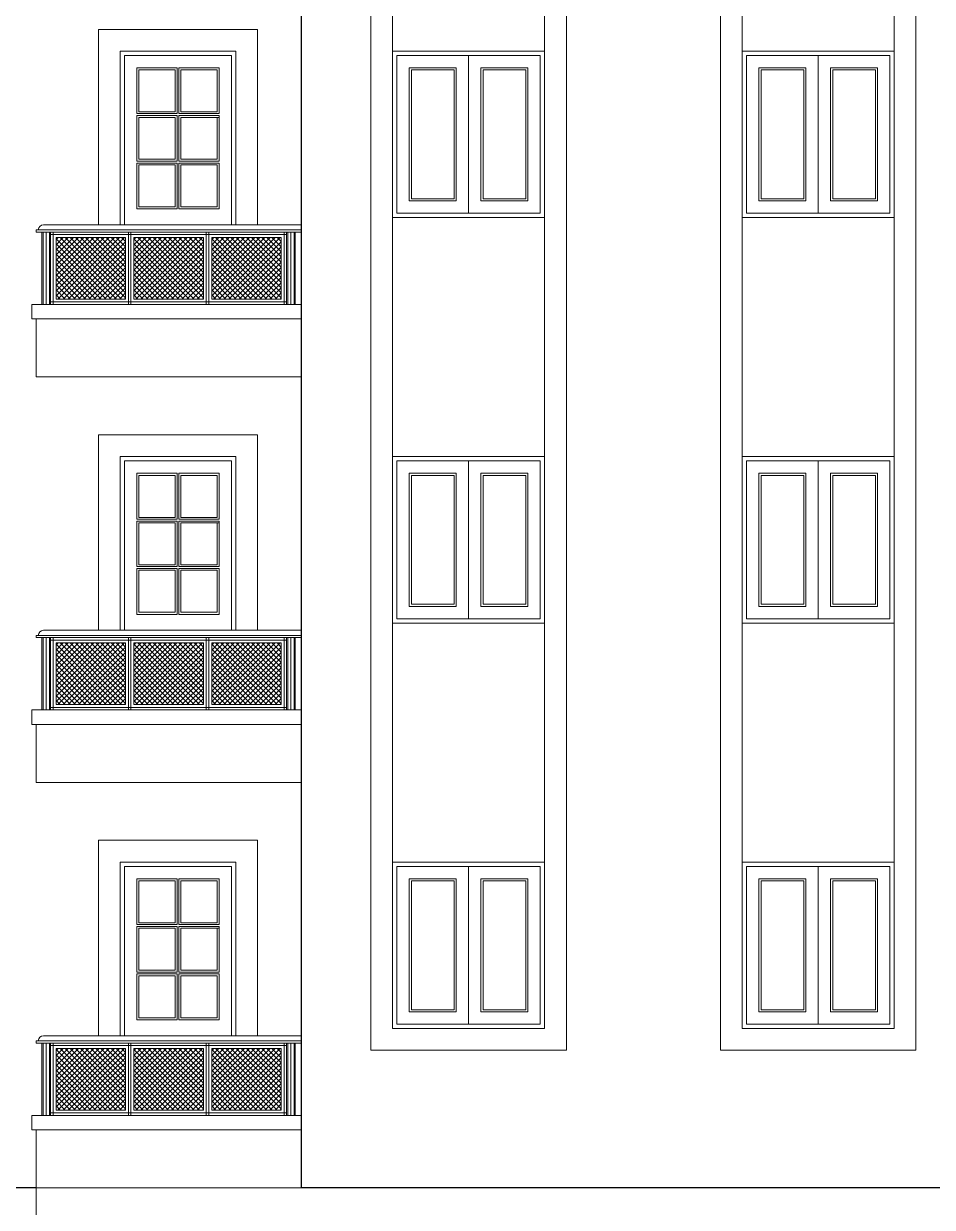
# Model space of a CAD drawing. Header units: millimetres. Extents: x 1578 to 2210, y 899 to 1032.
# Drawn here: x 1918.79 to 1925.07, y 935.17 to 943.35 of the extents above; entities that cross this region are included whole.
import ezdxf

# ---------------------------------------------------------------- set-up
doc = ezdxf.new("R2010")
doc.units = ezdxf.units.MM
for name, color, linetype, lineweight in [('CARPINTERIA', 7, 'Continuous', 18), ('ESTRUCTURA', 3, 'Continuous', 30), ('MUROS', 1, 'Continuous', 30), ('PISOS', 9, 'Continuous', 9), ('SANITARIOS', 7, 'Continuous', 20), ('TRAMAS', 7, 'Continuous', 15), ('UMBRALES', 7, 'Continuous', 18)]:
    doc.layers.add(name, color=color, linetype=linetype, lineweight=lineweight)

msp = doc.modelspace()

# ---------------------------------------------------------------- hatches: boundary and pattern name
at = {"layer": 'PISOS', "ltscale": 0.1}
h = msp.add_hatch(dxfattribs=at)
h.set_pattern_fill('ANSI37', color=256, scale=0.2, style=0)
h.set_pattern_definition([(135, (1901.3572, 865.508667), (0.0176776695, 0.0176776695), []), (45, (1901.3572, 865.508667), (0.0176776695, -0.0176776695), [])])
h.paths.add_polyline_path([(1919.4941, 941.8696), (1919.0141, 941.8696), (1919.0141, 941.4446), (1919.4941, 941.4446)])
h = msp.add_hatch(dxfattribs=at)
h.set_pattern_fill('ANSI37', color=256, scale=0.2, style=0)
h.set_pattern_definition([(135, (1901.8947, 865.508667), (0.0176776695, 0.0176776695), []), (45, (1901.8947, 865.508667), (0.0176776695, -0.0176776695), [])])
h.paths.add_polyline_path([(1920.0316, 941.8696), (1919.5516, 941.8696), (1919.5516, 941.4446), (1920.0316, 941.4446)])
h = msp.add_hatch(dxfattribs=at)
h.set_pattern_fill('ANSI37', color=256, scale=0.2, style=0)
h.set_pattern_definition([(135, (1902.4322, 865.508667), (0.0176776695, 0.0176776695), []), (45, (1902.4322, 865.508667), (0.0176776695, -0.0176776695), [])])
h.paths.add_polyline_path([(1920.5691, 941.8696), (1920.0891, 941.8696), (1920.0891, 941.4446), (1920.5691, 941.4446)])
h = msp.add_hatch(dxfattribs=at)
h.set_pattern_fill('ANSI37', color=256, scale=0.2, style=0)
h.set_pattern_definition([(135, (1901.3572, 862.708667), (0.0176776695, 0.0176776695), []), (45, (1901.3572, 862.708667), (0.0176776695, -0.0176776695), [])])
h.paths.add_polyline_path([(1919.4941, 939.0696), (1919.0141, 939.0696), (1919.0141, 938.6446), (1919.4941, 938.6446)])
h = msp.add_hatch(dxfattribs=at)
h.set_pattern_fill('ANSI37', color=256, scale=0.2, style=0)
h.set_pattern_definition([(135, (1901.8947, 862.708667), (0.0176776695, 0.0176776695), []), (45, (1901.8947, 862.708667), (0.0176776695, -0.0176776695), [])])
h.paths.add_polyline_path([(1920.0316, 939.0696), (1919.5516, 939.0696), (1919.5516, 938.6446), (1920.0316, 938.6446)])
h = msp.add_hatch(dxfattribs=at)
h.set_pattern_fill('ANSI37', color=256, scale=0.2, style=0)
h.set_pattern_definition([(135, (1902.4322, 862.708667), (0.0176776695, 0.0176776695), []), (45, (1902.4322, 862.708667), (0.0176776695, -0.0176776695), [])])
h.paths.add_polyline_path([(1920.5691, 939.0696), (1920.0891, 939.0696), (1920.0891, 938.6446), (1920.5691, 938.6446)])
h = msp.add_hatch(dxfattribs=at)
h.set_pattern_fill('ANSI37', color=256, scale=0.2, style=0)
h.set_pattern_definition([(135, (1901.3572, 859.908667), (0.0176776695, 0.0176776695), []), (45, (1901.3572, 859.908667), (0.0176776695, -0.0176776695), [])])
h.paths.add_polyline_path([(1919.4941, 936.2696), (1919.0141, 936.2696), (1919.0141, 935.8446), (1919.4941, 935.8446)])
h = msp.add_hatch(dxfattribs=at)
h.set_pattern_fill('ANSI37', color=256, scale=0.2, style=0)
h.set_pattern_definition([(135, (1901.8947, 859.908667), (0.0176776695, 0.0176776695), []), (45, (1901.8947, 859.908667), (0.0176776695, -0.0176776695), [])])
h.paths.add_polyline_path([(1920.0316, 936.2696), (1919.5516, 936.2696), (1919.5516, 935.8446), (1920.0316, 935.8446)])
h = msp.add_hatch(dxfattribs=at)
h.set_pattern_fill('ANSI37', color=256, scale=0.2, style=0)
h.set_pattern_definition([(135, (1902.4322, 859.908667), (0.0176776695, 0.0176776695), []), (45, (1902.4322, 859.908667), (0.0176776695, -0.0176776695), [])])
h.paths.add_polyline_path([(1920.5691, 936.2696), (1920.0891, 936.2696), (1920.0891, 935.8446), (1920.5691, 935.8446)])

# ---------------------------------------------------------------- linework, layer by layer
at = {"layer": 'CARPINTERIA', "ltscale": 0.1}
for p, q in [((1920.2266, 943.1271), (1919.4866, 943.1271)), ((1919.4866, 943.1271), (1919.4866, 941.9571)), ((1920.2266, 943.1271), (1920.2266, 941.9571)), ((1921.3691, 943.1271), (1921.3691, 942.0371)), ((1922.3591, 943.1271), (1921.3691, 943.1271)), ((1922.3591, 943.1271), (1922.3591, 942.0371)), ((1923.7841, 943.1271), (1923.7841, 942.0371)), ((1924.7741, 943.1271), (1923.7841, 943.1271)), ((1924.7741, 943.1271), (1924.7741, 942.0371)), ((1919.8378, 943.0271), (1919.5866, 943.0271)), ((1919.5866, 943.0271), (1919.5866, 942.7371)), ((1919.8378, 943.0271), (1919.8378, 942.7371)), ((1920.1266, 943.0271), (1919.8753, 943.0271)), ((1919.8753, 943.0271), (1919.8753, 942.7371)), ((1920.1266, 943.0271), (1920.1266, 942.7371)), ((1921.4691, 943.0271), (1921.4691, 942.1371)), ((1921.7641, 943.0271), (1921.4691, 943.0271)), ((1921.7641, 943.0271), (1921.7641, 942.1371)), ((1921.9641, 943.0271), (1921.9641, 942.1371)), ((1922.2591, 943.0271), (1921.9641, 943.0271)), ((1922.2591, 943.0271), (1922.2591, 942.1371)), ((1923.8841, 943.0271), (1923.8841, 942.1371)), ((1924.1791, 943.0271), (1923.8841, 943.0271)), ((1924.1791, 943.0271), (1924.1791, 942.1371)), ((1924.3791, 943.0271), (1924.3791, 942.1371)), ((1924.6741, 943.0271), (1924.3791, 943.0271)), ((1924.6741, 943.0271), (1924.6741, 942.1371)), ((1919.8378, 942.7371), (1919.5866, 942.7371)), ((1919.8378, 942.6996), (1919.5866, 942.6996)), ((1919.5866, 942.6996), (1919.5866, 942.4096)), ((1919.8378, 942.6996), (1919.8378, 942.4096)), ((1920.1266, 942.7371), (1919.8753, 942.7371)), ((1919.8753, 942.6996), (1919.8753, 942.4096)), ((1920.1416, 942.6996), (1919.8753, 942.6996)), ((1920.1266, 942.6996), (1920.1266, 942.4096)), ((1919.8378, 942.4096), (1919.5866, 942.4096)), ((1919.8378, 942.3721), (1919.5866, 942.3721)), ((1919.5866, 942.3721), (1919.5866, 942.0821)), ((1919.8378, 942.3721), (1919.8378, 942.0821)), ((1920.1266, 942.4096), (1919.8753, 942.4096)), ((1919.8753, 942.3721), (1919.8753, 942.0821)), ((1920.1266, 942.3721), (1919.8753, 942.3721)), ((1920.1266, 942.3721), (1920.1266, 942.0821)), ((1921.7641, 942.1371), (1921.4691, 942.1371)), ((1922.2591, 942.1371), (1921.9641, 942.1371)), ((1924.1791, 942.1371), (1923.8841, 942.1371)), ((1924.6741, 942.1371), (1924.3791, 942.1371)), ((1919.8378, 942.0821), (1919.5866, 942.0821)), ((1920.1266, 942.0821), (1919.8753, 942.0821)), ((1922.3591, 942.0371), (1921.3691, 942.0371)), ((1924.7741, 942.0371), (1923.7841, 942.0371)), ((1920.2266, 940.3271), (1919.4866, 940.3271)), ((1919.4866, 940.3271), (1919.4866, 939.1571)), ((1920.2266, 940.3271), (1920.2266, 939.1571)), ((1921.3691, 940.3271), (1921.3691, 939.2371)), ((1922.3591, 940.3271), (1921.3691, 940.3271)), ((1922.3591, 940.3271), (1922.3591, 939.2371)), ((1923.7841, 940.3271), (1923.7841, 939.2371)), ((1924.7741, 940.3271), (1923.7841, 940.3271)), ((1924.7741, 940.3271), (1924.7741, 939.2371)), ((1919.8378, 940.2271), (1919.5866, 940.2271)), ((1919.5866, 940.2271), (1919.5866, 939.9371)), ((1919.8378, 940.2271), (1919.8378, 939.9371)), ((1920.1266, 940.2271), (1919.8753, 940.2271)), ((1919.8753, 940.2271), (1919.8753, 939.9371)), ((1920.1266, 940.2271), (1920.1266, 939.9371)), ((1921.4691, 940.2271), (1921.4691, 939.3371)), ((1921.7641, 940.2271), (1921.4691, 940.2271)), ((1921.7641, 940.2271), (1921.7641, 939.3371)), ((1922.2591, 940.2271), (1921.9641, 940.2271)), ((1921.9641, 940.2271), (1921.9641, 939.3371)), ((1922.2591, 940.2271), (1922.2591, 939.3371)), ((1923.8841, 940.2271), (1923.8841, 939.3371)), ((1924.1791, 940.2271), (1923.8841, 940.2271)), ((1924.1791, 940.2271), (1924.1791, 939.3371)), ((1924.3791, 940.2271), (1924.3791, 939.3371)), ((1924.6741, 940.2271), (1924.3791, 940.2271)), ((1924.6741, 940.2271), (1924.6741, 939.3371)), ((1919.8378, 939.9371), (1919.5866, 939.9371)), ((1920.1266, 939.9371), (1919.8753, 939.9371)), ((1919.8378, 939.8996), (1919.5866, 939.8996)), ((1919.5866, 939.8996), (1919.5866, 939.6096)), ((1919.8378, 939.8996), (1919.8378, 939.6096)), ((1919.8753, 939.8996), (1919.8753, 939.6096)), ((1920.1416, 939.8996), (1919.8753, 939.8996)), ((1920.1266, 939.8996), (1920.1266, 939.6096)), ((1919.8378, 939.6096), (1919.5866, 939.6096)), ((1920.1266, 939.6096), (1919.8753, 939.6096)), ((1919.8378, 939.5721), (1919.5866, 939.5721)), ((1919.5866, 939.5721), (1919.5866, 939.2821)), ((1919.8378, 939.5721), (1919.8378, 939.2821)), ((1919.8753, 939.5721), (1919.8753, 939.2821)), ((1920.1266, 939.5721), (1919.8753, 939.5721)), ((1920.1266, 939.5721), (1920.1266, 939.2821)), ((1921.7641, 939.3371), (1921.4691, 939.3371)), ((1922.2591, 939.3371), (1921.9641, 939.3371)), ((1924.1791, 939.3371), (1923.8841, 939.3371)), ((1924.6741, 939.3371), (1924.3791, 939.3371)), ((1919.8378, 939.2821), (1919.5866, 939.2821)), ((1920.1266, 939.2821), (1919.8753, 939.2821)), ((1922.3591, 939.2371), (1921.3691, 939.2371)), ((1924.7741, 939.2371), (1923.7841, 939.2371)), ((1920.2266, 937.5271), (1919.4866, 937.5271)), ((1919.4866, 937.5271), (1919.4866, 936.3571)), ((1920.2266, 937.5271), (1920.2266, 936.3571)), ((1922.3591, 937.5271), (1921.3691, 937.5271)), ((1921.3691, 937.5271), (1921.3691, 936.4371)), ((1922.3591, 937.5271), (1922.3591, 936.4371)), ((1924.7741, 937.5271), (1923.7841, 937.5271)), ((1923.7841, 937.5271), (1923.7841, 936.4371)), ((1924.7741, 937.5271), (1924.7741, 936.4371)), ((1919.8378, 937.4271), (1919.5866, 937.4271)), ((1919.5866, 937.4271), (1919.5866, 937.1371)), ((1919.8378, 937.4271), (1919.8378, 937.1371)), ((1920.1266, 937.4271), (1919.8753, 937.4271)), ((1919.8753, 937.4271), (1919.8753, 937.1371)), ((1920.1266, 937.4271), (1920.1266, 937.1371)), ((1921.7641, 937.4271), (1921.4691, 937.4271)), ((1921.4691, 937.4271), (1921.4691, 936.5371)), ((1921.7641, 937.4271), (1921.7641, 936.5371)), ((1922.2591, 937.4271), (1921.9641, 937.4271)), ((1921.9641, 937.4271), (1921.9641, 936.5371)), ((1922.2591, 937.4271), (1922.2591, 936.5371)), ((1924.1791, 937.4271), (1923.8841, 937.4271)), ((1923.8841, 937.4271), (1923.8841, 936.5371)), ((1924.1791, 937.4271), (1924.1791, 936.5371)), ((1924.6741, 937.4271), (1924.3791, 937.4271)), ((1924.3791, 937.4271), (1924.3791, 936.5371)), ((1924.6741, 937.4271), (1924.6741, 936.5371)), ((1919.8378, 937.1371), (1919.5866, 937.1371)), ((1920.1266, 937.1371), (1919.8753, 937.1371)), ((1919.8378, 937.0996), (1919.5866, 937.0996)), ((1919.5866, 937.0996), (1919.5866, 936.8096)), ((1919.8378, 937.0996), (1919.8378, 936.8096)), ((1920.1416, 937.0996), (1919.8753, 937.0996)), ((1919.8753, 937.0996), (1919.8753, 936.8096)), ((1920.1266, 937.0996), (1920.1266, 936.8096)), ((1919.8378, 936.8096), (1919.5866, 936.8096)), ((1920.1266, 936.8096), (1919.8753, 936.8096)), ((1919.8378, 936.7721), (1919.5866, 936.7721)), ((1919.5866, 936.7721), (1919.5866, 936.4821)), ((1919.8378, 936.7721), (1919.8378, 936.4821)), ((1919.8753, 936.7721), (1919.8753, 936.4821)), ((1920.1266, 936.7721), (1919.8753, 936.7721)), ((1920.1266, 936.7721), (1920.1266, 936.4821)), ((1919.8378, 936.4821), (1919.5866, 936.4821)), ((1920.1266, 936.4821), (1919.8753, 936.4821)), ((1921.7641, 936.5371), (1921.4691, 936.5371)), ((1922.2591, 936.5371), (1921.9641, 936.5371)), ((1924.1791, 936.5371), (1923.8841, 936.5371)), ((1924.6741, 936.5371), (1924.3791, 936.5371)), ((1922.3591, 936.4371), (1921.3691, 936.4371)), ((1924.7741, 936.4371), (1923.7841, 936.4371))]:
    msp.add_line(p, q, dxfattribs=at)
at = {"layer": 'ESTRUCTURA', "ltscale": 0.1}
for p in [(1920.7066, 951.9071), (1925.4366, 935.3071)]:
    msp.add_line(p, (1920.7066, 935.3071), dxfattribs=at)
at = {"layer": 'MUROS'}
msp.add_line((1918.8766, 935.3071), (1918.0216, 935.3071), dxfattribs=at)
at = {"layer": 'PISOS'}
for p, q in [((1918.9253, 941.9071), (1918.9253, 941.4071)), ((1918.9469, 941.9071), (1918.9469, 941.4071)), ((1918.9678, 941.9071), (1918.9678, 941.4071)), ((1920.6153, 941.9071), (1920.6153, 941.4071)), ((1920.6369, 941.9071), (1920.6369, 941.4071)), ((1920.6578, 941.9071), (1920.6578, 941.4071)), ((1918.9253, 939.1071), (1918.9253, 938.6071)), ((1918.9469, 939.1071), (1918.9469, 938.6071)), ((1918.9678, 939.1071), (1918.9678, 938.6071)), ((1920.6153, 939.1071), (1920.6153, 938.6071)), ((1920.6369, 939.1071), (1920.6369, 938.6071)), ((1920.6578, 939.1071), (1920.6578, 938.6071)), ((1918.9253, 936.3071), (1918.9253, 935.8071)), ((1918.9469, 936.3071), (1918.9469, 935.8071)), ((1918.9678, 936.3071), (1918.9678, 935.8071)), ((1920.6153, 936.3071), (1920.6153, 935.8071)), ((1920.6369, 936.3071), (1920.6369, 935.8071)), ((1920.6578, 936.3071), (1920.6578, 935.8071))]:
    msp.add_line(p, q, dxfattribs=at)
at = {"layer": 'SANITARIOS'}
for p, q in [((1920.7066, 941.9571), (1918.9266, 941.9571)), ((1920.7066, 941.9221), (1918.8766, 941.9221)), ((1918.8766, 941.9071), (1918.8766, 941.9221)), ((1920.7066, 941.9071), (1918.8766, 941.9071)), ((1918.9166, 941.9071), (1918.9166, 941.4071)), ((1918.9766, 941.9071), (1918.9766, 941.4071)), ((1920.6066, 941.9071), (1920.6066, 941.4071)), ((1920.6666, 941.9071), (1920.6666, 941.4071)), ((1920.7066, 939.1221), (1918.8766, 939.1221)), ((1918.8766, 939.1071), (1918.8766, 939.1221)), ((1920.7066, 939.1071), (1918.8766, 939.1071)), ((1918.9166, 939.1071), (1918.9166, 938.6071)), ((1920.7066, 939.1571), (1918.9266, 939.1571)), ((1918.9766, 939.1071), (1918.9766, 938.6071)), ((1920.6066, 939.1071), (1920.6066, 938.6071)), ((1920.6666, 939.1071), (1920.6666, 938.6071)), ((1920.7066, 936.3221), (1918.8766, 936.3221)), ((1918.8766, 936.3071), (1918.8766, 936.3221)), ((1920.7066, 936.3071), (1918.8766, 936.3071)), ((1918.9166, 936.3071), (1918.9166, 935.8071)), ((1920.7066, 936.3571), (1918.9266, 936.3571)), ((1918.9766, 936.3071), (1918.9766, 935.8071)), ((1920.6066, 936.3071), (1920.6066, 935.8071)), ((1920.6666, 936.3071), (1920.6666, 935.8071))]:
    msp.add_line(p, q, dxfattribs=at)
for centre in [(1918.9266, 941.9221), (1918.9266, 939.1221), (1918.9266, 936.3221)]:
    msp.add_arc(centre, 0.035, 90, 180, dxfattribs=at)
at = {"layer": 'TRAMAS', "ltscale": 0.1}
for p, q in [((1921.8641, 943.1271), (1921.8641, 942.0371)), ((1924.2791, 943.1271), (1924.2791, 942.0371)), ((1919.8498, 943.0421), (1919.5716, 943.0421)), ((1919.5716, 943.0421), (1919.5716, 942.7251)), ((1919.8498, 943.0421), (1919.8498, 942.7251)), ((1920.1416, 943.0421), (1919.8633, 943.0421)), ((1919.8633, 943.0421), (1919.8633, 942.7251)), ((1920.1416, 943.0421), (1920.1416, 942.7251)), ((1921.4541, 943.0421), (1921.4541, 942.1221)), ((1921.7791, 943.0421), (1921.4541, 943.0421)), ((1921.7791, 943.0421), (1921.7791, 942.1221)), ((1921.9491, 943.0421), (1921.9491, 942.1221)), ((1922.2741, 943.0421), (1921.9491, 943.0421)), ((1922.2741, 943.0421), (1922.2741, 942.1221)), ((1923.8691, 943.0421), (1923.8691, 942.1221)), ((1924.1941, 943.0421), (1923.8691, 943.0421)), ((1924.1941, 943.0421), (1924.1941, 942.1221)), ((1924.3641, 943.0421), (1924.3641, 942.1221)), ((1924.6891, 943.0421), (1924.3641, 943.0421)), ((1924.6891, 943.0421), (1924.6891, 942.1221)), ((1919.8498, 942.7251), (1919.5716, 942.7251)), ((1919.8498, 942.7116), (1919.5716, 942.7116)), ((1919.5716, 942.7116), (1919.5716, 942.3976)), ((1919.8498, 942.7116), (1919.8498, 942.3976)), ((1920.1416, 942.7251), (1919.8633, 942.7251)), ((1919.8633, 942.7116), (1919.8633, 942.3976)), ((1920.1416, 942.7116), (1919.8633, 942.7116)), ((1920.1416, 942.7116), (1920.1416, 942.3976)), ((1919.8498, 942.3976), (1919.5716, 942.3976)), ((1919.8498, 942.3841), (1919.5716, 942.3841)), ((1919.5716, 942.3841), (1919.5716, 942.0671)), ((1919.8498, 942.3841), (1919.8498, 942.0671)), ((1920.1416, 942.3976), (1919.8633, 942.3976)), ((1919.8633, 942.3841), (1919.8633, 942.0671)), ((1920.1416, 942.3841), (1919.8633, 942.3841)), ((1920.1416, 942.3841), (1920.1416, 942.0671)), ((1921.7791, 942.1221), (1921.4541, 942.1221)), ((1922.2741, 942.1221), (1921.9491, 942.1221)), ((1924.1941, 942.1221), (1923.8691, 942.1221)), ((1924.6891, 942.1221), (1924.3641, 942.1221)), ((1919.8498, 942.0671), (1919.5716, 942.0671)), ((1920.1416, 942.0671), (1919.8633, 942.0671)), ((1921.8641, 940.3271), (1921.8641, 939.2371)), ((1924.2791, 940.3271), (1924.2791, 939.2371)), ((1919.8498, 940.2421), (1919.5716, 940.2421)), ((1919.5716, 940.2421), (1919.5716, 939.9251)), ((1919.8498, 940.2421), (1919.8498, 939.9251)), ((1920.1416, 940.2421), (1919.8633, 940.2421)), ((1919.8633, 940.2421), (1919.8633, 939.9251)), ((1920.1416, 940.2421), (1920.1416, 939.9251)), ((1921.4541, 940.2421), (1921.4541, 939.3221)), ((1921.7791, 940.2421), (1921.4541, 940.2421)), ((1921.7791, 940.2421), (1921.7791, 939.3221)), ((1922.2741, 940.2421), (1921.9491, 940.2421)), ((1921.9491, 940.2421), (1921.9491, 939.3221)), ((1922.2741, 940.2421), (1922.2741, 939.3221)), ((1924.1941, 940.2421), (1923.8691, 940.2421)), ((1923.8691, 940.2421), (1923.8691, 939.3221)), ((1924.1941, 940.2421), (1924.1941, 939.3221)), ((1924.3641, 940.2421), (1924.3641, 939.3221)), ((1924.6891, 940.2421), (1924.3641, 940.2421)), ((1924.6891, 940.2421), (1924.6891, 939.3221)), ((1919.8498, 939.9251), (1919.5716, 939.9251)), ((1919.8498, 939.9116), (1919.5716, 939.9116)), ((1919.5716, 939.9116), (1919.5716, 939.5976)), ((1919.8498, 939.9116), (1919.8498, 939.5976)), ((1920.1416, 939.9251), (1919.8633, 939.9251)), ((1919.8633, 939.9116), (1919.8633, 939.5976)), ((1920.1416, 939.9116), (1919.8633, 939.9116)), ((1920.1416, 939.9116), (1920.1416, 939.5976)), ((1919.8498, 939.5976), (1919.5716, 939.5976)), ((1919.8498, 939.5841), (1919.5716, 939.5841)), ((1919.5716, 939.5841), (1919.5716, 939.2671)), ((1919.8498, 939.5841), (1919.8498, 939.2671)), ((1920.1416, 939.5976), (1919.8633, 939.5976)), ((1919.8633, 939.5841), (1919.8633, 939.2671)), ((1920.1416, 939.5841), (1919.8633, 939.5841)), ((1920.1416, 939.5841), (1920.1416, 939.2671)), ((1919.8498, 939.2671), (1919.5716, 939.2671)), ((1920.1416, 939.2671), (1919.8633, 939.2671)), ((1921.7791, 939.3221), (1921.4541, 939.3221)), ((1922.2741, 939.3221), (1921.9491, 939.3221)), ((1924.1941, 939.3221), (1923.8691, 939.3221)), ((1924.6891, 939.3221), (1924.3641, 939.3221)), ((1921.8641, 937.5271), (1921.8641, 936.4371)), ((1924.2791, 937.5271), (1924.2791, 936.4371)), ((1919.8498, 937.4421), (1919.5716, 937.4421)), ((1919.5716, 937.4421), (1919.5716, 937.1251)), ((1919.8498, 937.4421), (1919.8498, 937.1251)), ((1920.1416, 937.4421), (1919.8633, 937.4421)), ((1919.8633, 937.4421), (1919.8633, 937.1251)), ((1920.1416, 937.4421), (1920.1416, 937.1251)), ((1921.7791, 937.4421), (1921.4541, 937.4421)), ((1921.4541, 937.4421), (1921.4541, 936.5221)), ((1921.7791, 937.4421), (1921.7791, 936.5221)), ((1922.2741, 937.4421), (1921.9491, 937.4421)), ((1921.9491, 937.4421), (1921.9491, 936.5221)), ((1922.2741, 937.4421), (1922.2741, 936.5221)), ((1924.1941, 937.4421), (1923.8691, 937.4421)), ((1923.8691, 937.4421), (1923.8691, 936.5221)), ((1924.1941, 937.4421), (1924.1941, 936.5221)), ((1924.6891, 937.4421), (1924.3641, 937.4421)), ((1924.3641, 937.4421), (1924.3641, 936.5221)), ((1924.6891, 937.4421), (1924.6891, 936.5221)), ((1919.8498, 937.1251), (1919.5716, 937.1251)), ((1920.1416, 937.1251), (1919.8633, 937.1251)), ((1919.8498, 937.1116), (1919.5716, 937.1116)), ((1919.5716, 937.1116), (1919.5716, 936.7976)), ((1919.8498, 937.1116), (1919.8498, 936.7976)), ((1920.1416, 937.1116), (1919.8633, 937.1116)), ((1919.8633, 937.1116), (1919.8633, 936.7976)), ((1920.1416, 937.1116), (1920.1416, 936.7976)), ((1919.8498, 936.7976), (1919.5716, 936.7976)), ((1920.1416, 936.7976), (1919.8633, 936.7976)), ((1919.8498, 936.7841), (1919.5716, 936.7841)), ((1919.5716, 936.7841), (1919.5716, 936.4671)), ((1919.8498, 936.7841), (1919.8498, 936.4671)), ((1919.8633, 936.7841), (1919.8633, 936.4671)), ((1920.1416, 936.7841), (1919.8633, 936.7841)), ((1920.1416, 936.7841), (1920.1416, 936.4671)), ((1921.7791, 936.5221), (1921.4541, 936.5221)), ((1922.2741, 936.5221), (1921.9491, 936.5221)), ((1924.1941, 936.5221), (1923.8691, 936.5221)), ((1924.6891, 936.5221), (1924.3641, 936.5221)), ((1919.8498, 936.4671), (1919.5716, 936.4671)), ((1920.1416, 936.4671), (1919.8633, 936.4671))]:
    msp.add_line(p, q, dxfattribs=at)
at = {"layer": 'TRAMAS'}
for p, q in [((1919.0141, 941.8696), (1919.0141, 941.4446)), ((1919.4941, 941.8696), (1919.0141, 941.8696)), ((1919.4941, 941.8696), (1919.4941, 941.4446)), ((1920.0316, 941.8696), (1919.5516, 941.8696)), ((1919.5516, 941.8696), (1919.5516, 941.4446)), ((1920.0316, 941.8696), (1920.0316, 941.4446)), ((1920.5691, 941.8696), (1920.0891, 941.8696)), ((1920.0891, 941.8696), (1920.0891, 941.4446)), ((1920.5691, 941.8696), (1920.5691, 941.4446)), ((1919.0141, 941.4446), (1919.4941, 941.4446)), ((1919.5516, 941.4446), (1920.0316, 941.4446)), ((1920.0891, 941.4446), (1920.5691, 941.4446)), ((1919.0141, 939.0696), (1919.0141, 938.6446)), ((1919.4941, 939.0696), (1919.0141, 939.0696)), ((1919.4941, 939.0696), (1919.4941, 938.6446)), ((1920.0316, 939.0696), (1919.5516, 939.0696)), ((1919.5516, 939.0696), (1919.5516, 938.6446)), ((1920.0316, 939.0696), (1920.0316, 938.6446)), ((1920.0891, 939.0696), (1920.0891, 938.6446)), ((1920.5691, 939.0696), (1920.0891, 939.0696)), ((1920.5691, 939.0696), (1920.5691, 938.6446)), ((1919.0141, 938.6446), (1919.4941, 938.6446)), ((1919.5516, 938.6446), (1920.0316, 938.6446)), ((1920.0891, 938.6446), (1920.5691, 938.6446)), ((1919.4941, 936.2696), (1919.0141, 936.2696)), ((1919.0141, 936.2696), (1919.0141, 935.8446)), ((1919.4941, 936.2696), (1919.4941, 935.8446)), ((1920.0316, 936.2696), (1919.5516, 936.2696)), ((1919.5516, 936.2696), (1919.5516, 935.8446)), ((1920.0316, 936.2696), (1920.0316, 935.8446)), ((1920.5691, 936.2696), (1920.0891, 936.2696)), ((1920.0891, 936.2696), (1920.0891, 935.8446)), ((1920.5691, 936.2696), (1920.5691, 935.8446)), ((1919.0141, 935.8446), (1919.4941, 935.8446)), ((1919.5516, 935.8446), (1920.0316, 935.8446)), ((1920.0891, 935.8446), (1920.5691, 935.8446))]:
    msp.add_line(p, q, dxfattribs=at)
at = {"layer": 'UMBRALES', "ltscale": 0.1}
for p, q in [((1921.1891, 948.9071), (1921.1891, 936.2571)), ((1922.5391, 948.9071), (1922.5391, 936.2571)), ((1923.6041, 948.9071), (1923.6041, 936.2571)), ((1924.9541, 948.9071), (1924.9541, 936.2571)), ((1921.3391, 948.7571), (1921.3391, 936.4071)), ((1922.3891, 948.7571), (1922.3891, 936.4071)), ((1923.7541, 948.7571), (1923.7541, 936.4071)), ((1924.8041, 948.7571), (1924.8041, 936.4071)), ((1920.4066, 943.3071), (1919.3066, 943.3071)), ((1919.3066, 943.3071), (1919.3066, 941.9571)), ((1920.4066, 943.3071), (1920.4066, 941.9571)), ((1920.2566, 943.1571), (1919.4566, 943.1571)), ((1919.4566, 943.1571), (1919.4566, 941.9571)), ((1920.2566, 943.1571), (1920.2566, 941.9571)), ((1922.3891, 943.1571), (1921.3391, 943.1571)), ((1924.8041, 943.1571), (1923.7541, 943.1571)), ((1922.3891, 942.0071), (1921.3391, 942.0071)), ((1924.8041, 942.0071), (1923.7541, 942.0071)), ((1918.8466, 941.4071), (1920.7066, 941.4071)), ((1918.8466, 941.4071), (1918.8466, 941.3071)), ((1918.8466, 941.3071), (1920.7066, 941.3071)), ((1918.8766, 941.3071), (1918.8766, 940.9071)), ((1920.7066, 940.9071), (1918.8766, 940.9071)), ((1920.4066, 940.5071), (1919.3066, 940.5071)), ((1919.3066, 940.5071), (1919.3066, 939.1571)), ((1920.4066, 940.5071), (1920.4066, 939.1571)), ((1920.2566, 940.3571), (1919.4566, 940.3571)), ((1919.4566, 940.3571), (1919.4566, 939.1571)), ((1920.2566, 940.3571), (1920.2566, 939.1571)), ((1922.3891, 940.3571), (1921.3391, 940.3571)), ((1924.8041, 940.3571), (1923.7541, 940.3571)), ((1922.3891, 939.2071), (1921.3391, 939.2071)), ((1924.8041, 939.2071), (1923.7541, 939.2071)), ((1918.8466, 938.6071), (1920.7066, 938.6071)), ((1918.8466, 938.6071), (1918.8466, 938.5071)), ((1918.8466, 938.5071), (1920.7066, 938.5071)), ((1918.8766, 938.5071), (1918.8766, 938.1071)), ((1920.7066, 938.1071), (1918.8766, 938.1071)), ((1920.4066, 937.7071), (1919.3066, 937.7071)), ((1919.3066, 937.7071), (1919.3066, 936.3571)), ((1920.4066, 937.7071), (1920.4066, 936.3571)), ((1920.2566, 937.5571), (1919.4566, 937.5571)), ((1919.4566, 937.5571), (1919.4566, 936.3571)), ((1920.2566, 937.5571), (1920.2566, 936.3571)), ((1922.3891, 937.5571), (1921.3391, 937.5571)), ((1924.8041, 937.5571), (1923.7541, 937.5571)), ((1922.3891, 936.4071), (1921.3391, 936.4071)), ((1924.8041, 936.4071), (1923.7541, 936.4071)), ((1922.5391, 936.2571), (1921.1891, 936.2571)), ((1924.9541, 936.2571), (1923.6041, 936.2571)), ((1918.8466, 935.8071), (1920.7066, 935.8071)), ((1918.8466, 935.8071), (1918.8466, 935.7071)), ((1918.8466, 935.7071), (1920.7066, 935.7071)), ((1918.8766, 935.7071), (1918.8766, 935.3071)), ((1920.7066, 935.3071), (1918.8766, 935.3071)), ((1918.8766, 935.3071), (1918.8766, 932.0078))]:
    msp.add_line(p, q, dxfattribs=at)
at = {"layer": 'UMBRALES'}
for p, q in [((1920.6066, 941.8896), (1918.9766, 941.8896)), ((1918.9941, 941.9071), (1918.9941, 941.4071)), ((1919.5141, 941.9071), (1919.5141, 941.4071)), ((1919.5316, 941.9071), (1919.5316, 941.4071)), ((1920.0516, 941.9071), (1920.0516, 941.4071)), ((1920.0691, 941.9071), (1920.0691, 941.4071)), ((1920.5891, 941.9071), (1920.5891, 941.4071)), ((1918.9766, 941.4246), (1920.6066, 941.4246)), ((1920.6066, 939.0896), (1918.9766, 939.0896)), ((1918.9941, 939.1071), (1918.9941, 938.6071)), ((1919.5141, 939.1071), (1919.5141, 938.6071)), ((1919.5316, 939.1071), (1919.5316, 938.6071)), ((1920.0516, 939.1071), (1920.0516, 938.6071)), ((1920.0691, 939.1071), (1920.0691, 938.6071)), ((1920.5891, 939.1071), (1920.5891, 938.6071)), ((1918.9766, 938.6246), (1920.6066, 938.6246)), ((1918.9941, 936.3071), (1918.9941, 935.8071)), ((1919.5141, 936.3071), (1919.5141, 935.8071)), ((1919.5316, 936.3071), (1919.5316, 935.8071)), ((1920.0516, 936.3071), (1920.0516, 935.8071)), ((1920.0691, 936.3071), (1920.0691, 935.8071)), ((1920.5891, 936.3071), (1920.5891, 935.8071)), ((1920.6066, 936.2896), (1918.9766, 936.2896)), ((1918.9766, 935.8246), (1920.6066, 935.8246))]:
    msp.add_line(p, q, dxfattribs=at)

doc.saveas('drawing.dxf')
